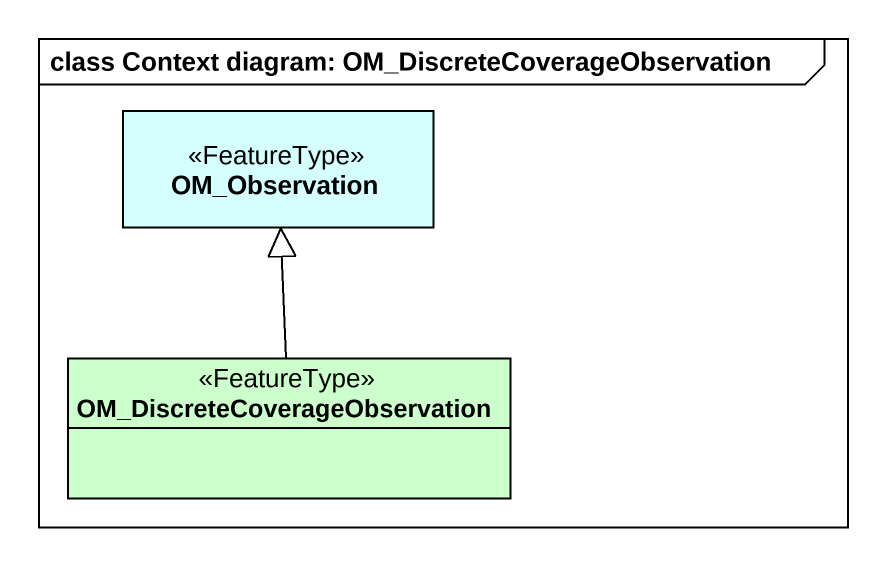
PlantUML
@startuml
mainframe class Context diagram: OM_DiscreteCoverageObservation
hide circle
hide empty members
class OM_Observation <<FeatureType>> #D5FFFF
class "OM_DiscreteCoverageObservation" as OM_DiscreteCoverageObservati <<FeatureType>> #CCFFCC
OM_DiscreteCoverageObservati -up-|> OM_Observation
@enduml
